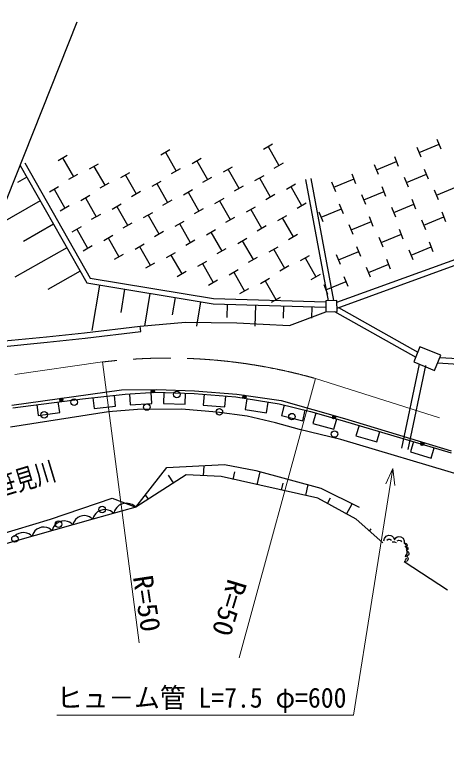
# Model space of a CAD drawing. Units: millimetres, scale not verified. Extents: x 40000 to 680000, y 20000 to 380000.
# Drawn here: x 489634 to 529412, y 249021 to 317234 of the extents above; entities that cross this region are included whole.
import ezdxf
from ezdxf.enums import TextEntityAlignment as Align

# ---------------------------------------------------------------- set-up
doc = ezdxf.new("R2010")
doc.units = ezdxf.units.MM
doc.header["$LTSCALE"] = 1000
doc.linetypes.add('CHAIN', pattern=[18.5, 12, -1.5, 3.5, -1.5])
for name, color, linetype, lineweight in [('M-BGD', 7, 'Continuous', 25), ('M-BMK', 2, 'CHAIN', 13), ('M-STR-HTXT', 7, 'Continuous', 13)]:
    doc.layers.add(name, color=color, linetype=linetype, lineweight=lineweight)
doc.layers.add('M-BMK-HTXT', color=7, linetype='Continuous')
doc.styles.add('@ＭＳ ゴシック', font='')
doc.styles.add('ＭＳ ゴシック', font='')
doc.styles.get('@ＭＳ ゴシック').set_extended_font_data('@MS Gothic')
doc.styles.get('ＭＳ ゴシック').set_extended_font_data('MS Gothic')

msp = doc.modelspace()

# ---------------------------------------------------------------- linework, layer by layer
at = {"layer": 'M-BGD'}
for p, q in [((495345, 316566), (468391, 249021)), ((528952, 304869), (528590, 305758)), ((512571, 304856), (513405, 305332)), ((512988, 305094), (513978, 303356)), ((527099, 304115), (526737, 305004)), ((526918, 304559), (528771, 305313)), ((493625, 303819), (494459, 304295)), ((503098, 304338), (503932, 304813)), ((503515, 304575), (504506, 302838)), ((490567, 303589), (496584, 292982)), ((494042, 304057), (495033, 302320)), ((505992, 303546), (506826, 304021)), ((506409, 303784), (507399, 302046)), ((513561, 303119), (514395, 303594)), ((522989, 302960), (524841, 303714)), ((525022, 303270), (524660, 304159)), ((490132, 303343), (496267, 292528)), ((496519, 303028), (497353, 303503)), ((496936, 303265), (497927, 301528)), ((504089, 302600), (504923, 303076)), ((508885, 302754), (509719, 303230)), ((509302, 302992), (510293, 301255)), ((523169, 302516), (522808, 303405)), ((527786, 302104), (527425, 302993)), ((490745, 302261), (489883, 301772)), ((494616, 302082), (495450, 302558)), ((499413, 302236), (500246, 302711)), ((499830, 302474), (500820, 300736)), ((506982, 301809), (507816, 302284)), ((511779, 301962), (512613, 302438)), ((512196, 302200), (513187, 300463)), ((521092, 301671), (520730, 302560)), ((525934, 301350), (525572, 302240)), ((525753, 301795), (527605, 302549)), ((497510, 301290), (498344, 301766)), ((502306, 301444), (503140, 301920)), ((502723, 301682), (503714, 299945)), ((514672, 301170), (515506, 301646)), ((516446, 302046), (518525, 290884)), ((516937, 302138), (519032, 290897)), ((519240, 300917), (518878, 301806)), ((519059, 301361), (520911, 302115)), ((492834, 300926), (493667, 301401)), ((493250, 301164), (494241, 299426)), ((500403, 300498), (501237, 300974)), ((505200, 300652), (506034, 301128)), ((505617, 300890), (506608, 299153)), ((509876, 301017), (510710, 301492)), ((515089, 301408), (516080, 299671)), ((521823, 300196), (523676, 300950)), ((523857, 300505), (523495, 301394)), ((528698, 300185), (528336, 301074)), ((528517, 300630), (530370, 301383)), ((495727, 300134), (496561, 300610)), ((496144, 300372), (497135, 298634)), ((503297, 299707), (504131, 300182)), ((508093, 299860), (508927, 300336)), ((512770, 300225), (513604, 300701)), ((522004, 299751), (521642, 300641)), ((526621, 299340), (526259, 300229)), ((491972, 300098), (487660, 297652)), ((493824, 299188), (494658, 299664)), ((498621, 299342), (499455, 299818)), ((499038, 299580), (500029, 297843)), ((508510, 300098), (509501, 298361)), ((510987, 299069), (511821, 299544)), ((515663, 299433), (516497, 299909)), ((519927, 298906), (519565, 299795)), ((524768, 298586), (524407, 299475)), ((524588, 299031), (526440, 299784)), ((496718, 298397), (497552, 298872)), ((501514, 298550), (502348, 299026)), ((501931, 298788), (502922, 297051)), ((506191, 298915), (507025, 299391)), ((511404, 299306), (512395, 297569)), ((518074, 298152), (517712, 299042)), ((517893, 298597), (519746, 299351)), ((529385, 298174), (529024, 299064)), ((504408, 297759), (505242, 298234)), ((509084, 298123), (509918, 298599)), ((513881, 298277), (514715, 298752)), ((514298, 298515), (515288, 296777)), ((520658, 297432), (522510, 298185)), ((522691, 297741), (522329, 298630)), ((527533, 297421), (527171, 298310)), ((527352, 297865), (529204, 298619)), ((493200, 297935), (490426, 296362)), ((494935, 297240), (495769, 297716)), ((495352, 297478), (496343, 295741)), ((499612, 297605), (500446, 298080)), ((504825, 297996), (505816, 296259)), ((507302, 296967), (508136, 297442)), ((511978, 297331), (512812, 297807)), ((520839, 296987), (520477, 297876)), ((525456, 296575), (525094, 297465)), ((497829, 296449), (498663, 296924)), ((502505, 296813), (503339, 297289)), ((507719, 297205), (508709, 295467)), ((514872, 296540), (515705, 297015)), ((523422, 296266), (525275, 297020)), ((498246, 296686), (499237, 294949)), ((500723, 295657), (501557, 296132)), ((505399, 296021), (506233, 296497)), ((510195, 296175), (511029, 296651)), ((510612, 296413), (511603, 294676)), ((523603, 295822), (523241, 296711)), ((528220, 295410), (527858, 296299)), ((494427, 295772), (489642, 293058)), ((495926, 295503), (496760, 295979)), ((501140, 295895), (502130, 294157)), ((508292, 295230), (509126, 295705)), ((513089, 295383), (513923, 295859)), ((513506, 295621), (514497, 293884)), ((519492, 294667), (521345, 295421)), ((521526, 294976), (521164, 295866)), ((526367, 294656), (526006, 295545)), ((526187, 295101), (528039, 295855)), ((498820, 294711), (499654, 295187)), ((503616, 294865), (504450, 295341)), ((504033, 295103), (505024, 293365)), ((511186, 294438), (512020, 294913)), ((515983, 294591), (516816, 295067)), ((516399, 294829), (517390, 293092)), ((519673, 294223), (519311, 295112)), ((519339, 290744), (530632, 294832)), ((524290, 293811), (523928, 294700)), ((501713, 293919), (502547, 294395)), ((506510, 294073), (507344, 294549)), ((506927, 294311), (507918, 292574)), ((514080, 293646), (514914, 294122)), ((519352, 290217), (530823, 294370)), ((522257, 293502), (524109, 294256)), ((495654, 293610), (492686, 291926)), ((504607, 293128), (505441, 293603)), ((509403, 293281), (510237, 293757)), ((509820, 293519), (510811, 291782)), ((516973, 292854), (517807, 293330)), ((522438, 293057), (522076, 293946)), ((496584, 292982), (507962, 291103)), ((507501, 292336), (508335, 292811)), ((512297, 292490), (513131, 292965)), ((512714, 292727), (513705, 290990)), ((518327, 291903), (520179, 292657)), ((520360, 292212), (519999, 293101)), ((496267, 292528), (507914, 290604)), ((497432, 292336), (496739, 288139)), ((499761, 291951), (499406, 289800)), ((510394, 291544), (511228, 292020)), ((518508, 291458), (518146, 292347)), ((502090, 291566), (501591, 288544)), ((504420, 291181), (504158, 289599)), ((506749, 290797), (506377, 288544)), ((507914, 290604), (518314, 290291)), ((507962, 291103), (518301, 290791)), ((513288, 290752), (514122, 291228)), ((519335, 290905), (518299, 290878)), ((518299, 290878), (518324, 289879)), ((519360, 289905), (519335, 290905)), ((509214, 290565), (509177, 289352)), ((511814, 290487), (511755, 288544)), ((514414, 290408), (514380, 289290)), ((517014, 290330), (516983, 289292)), ((518324, 289879), (519360, 289905)), ((519482, 290264), (526793, 286145)), ((514960, 288606), (518324, 289879)), ((519112, 289899), (526604, 285677)), ((496051, 287929), (501198, 288553)), ((501198, 288553), (505374, 288917)), ((501258, 288057), (501198, 288553)), ((505374, 288917), (510104, 288855)), ((510104, 288855), (514960, 288606)), ((492567, 287566), (496051, 287929)), ((496111, 287433), (501258, 288057)), ((486771, 286997), (492567, 287566)), ((492619, 287069), (496111, 287433)), ((486796, 286497), (492619, 287069)), ((526993, 286638), (526430, 285247)), ((528902, 285865), (526993, 286638)), ((528339, 284475), (528902, 285865)), ((526430, 285247), (528339, 284475)), ((528624, 285179), (536428, 284679)), ((528822, 285667), (536428, 285180)), ((526906, 285055), (525284, 277303)), ((527493, 284932), (525872, 277180)), ((489347, 281269), (499480, 282680)), ((499480, 282680), (502737, 282700)), ((499798, 282278), (502595, 282455)), ((502258, 281432), (502195, 282430)), ((502595, 282455), (506176, 282349)), ((502737, 282700), (506216, 282599)), ((503386, 282432), (503356, 281432)), ((506216, 282599), (510098, 282296)), ((489445, 281037), (495863, 281853)), ((495863, 281853), (499798, 282278)), ((496836, 281958), (496944, 280964)), ((498932, 281179), (498825, 282173)), ((500199, 282304), (500262, 281306)), ((505355, 281373), (505385, 282373)), ((506176, 282349), (510006, 282030)), ((507094, 282273), (507011, 281276)), ((509004, 281110), (509087, 282107)), ((510006, 282030), (514012, 281392)), ((510098, 282296), (514182, 281691)), ((511021, 281868), (510864, 280881)), ((491662, 281319), (491788, 280327)), ((493772, 280579), (493646, 281571)), ((496944, 280964), (498932, 281179)), ((500262, 281306), (502258, 281432)), ((503356, 281432), (505355, 281373)), ((507011, 281276), (509004, 281110)), ((512839, 280566), (512996, 281554)), ((514012, 281392), (516884, 280683)), ((514182, 281691), (520030, 280027)), ((514477, 281277), (514238, 280306)), ((498267, 280668), (489225, 279249)), ((491788, 280327), (493772, 280579)), ((500962, 280880), (498267, 280668)), ((505008, 280916), (500962, 280880)), ((508271, 280632), (505008, 280916)), ((511072, 280242), (508271, 280632)), ((510864, 280881), (512839, 280566)), ((516179, 279827), (516419, 280797)), ((516884, 280683), (519827, 279867)), ((517392, 280542), (517125, 279578)), ((513660, 279639), (511072, 280242)), ((514238, 280306), (516179, 279827)), ((519052, 279044), (519319, 280008)), ((519827, 279867), (529864, 276889)), ((520030, 280027), (529861, 277053)), ((515894, 279037), (513660, 279639)), ((519688, 278115), (515894, 279037)), ((517125, 279578), (519052, 279044)), ((521378, 279407), (521093, 278448)), ((521093, 278448), (523011, 277879)), ((523011, 277879), (523295, 278838)), ((531318, 274640), (519688, 278115)), ((526396, 277918), (526112, 276959)), ((526112, 276959), (528029, 276390)), ((528029, 276390), (528314, 277349)), ((503664, 275516), (508983, 275793)), ((507044, 274768), (507092, 275694)), ((508983, 275793), (511864, 275239)), ((500784, 271859), (503664, 275516)), ((509766, 274435), (509921, 275130)), ((511864, 275239), (517847, 273632)), ((511996, 273937), (512263, 275132)), ((505437, 274851), (500784, 271859)), ((504274, 274103), (503809, 274825)), ((508651, 274685), (505437, 274851)), ((517570, 272690), (508651, 274685)), ((514225, 273438), (514373, 274098)), ((516455, 272939), (516680, 273945)), ((517847, 273632), (521393, 271859)), ((501947, 272607), (501689, 273008)), ((492916, 270751), (498623, 272690)), ((498623, 272690), (500784, 271859)), ((499724, 272217), (499481, 272149)), ((499978, 272244), (499724, 272217)), ((500255, 272191), (499978, 272244)), ((500450, 272115), (500255, 272191)), ((521116, 270751), (517570, 272690)), ((518457, 272205), (518746, 272734)), ((520230, 271236), (520747, 272182)), ((500784, 271859), (496821, 270751)), ((497521, 271570), (497301, 271467)), ((497752, 271635), (497521, 271570)), ((497994, 271661), (497752, 271635)), ((498257, 271610), (497994, 271661)), ((498444, 271537), (498257, 271610)), ((498592, 271454), (498444, 271537)), ((498826, 271530), (498761, 271294)), ((498913, 271685), (498826, 271530)), ((499041, 271852), (498913, 271685)), ((499250, 272041), (499041, 271852)), ((499481, 272149), (499250, 272041)), ((500606, 272027), (500450, 272115)), ((500784, 271859), (500606, 272027)), ((495433, 270912), (495244, 270741)), ((495642, 271011), (495433, 270912)), ((495861, 271073), (495642, 271011)), ((496091, 271098), (495861, 271073)), ((496342, 271050), (496091, 271098)), ((496519, 270982), (496342, 271050)), ((496659, 270903), (496519, 270982)), ((496821, 270751), (496659, 270903)), ((496897, 270980), (496835, 270755)), ((496980, 271128), (496897, 270980)), ((497102, 271287), (496980, 271128)), ((497301, 271467), (497102, 271287)), ((498761, 271294), (498592, 271454)), ((476406, 265820), (492916, 270751)), ((496821, 270751), (485629, 267593)), ((493333, 270224), (493211, 270065)), ((493531, 270405), (493333, 270224)), ((493751, 270508), (493531, 270405)), ((493982, 270574), (493751, 270508)), ((494224, 270600), (493982, 270574)), ((494488, 270550), (494224, 270600)), ((494674, 270478), (494488, 270550)), ((494822, 270395), (494674, 270478)), ((494992, 270235), (494822, 270395)), ((495050, 270449), (494992, 270235)), ((495129, 270590), (495050, 270449)), ((495244, 270741), (495129, 270590)), ((523554, 268590), (521116, 270751)), ((489998, 269449), (489778, 269346)), ((490229, 269514), (489998, 269449)), ((490471, 269541), (490229, 269514)), ((490734, 269491), (490471, 269541)), ((490921, 269419), (490734, 269491)), ((491376, 269530), (491297, 269390)), ((491491, 269681), (491376, 269530)), ((491679, 269853), (491491, 269681)), ((491889, 269952), (491679, 269853)), ((492108, 270014), (491889, 269952)), ((492338, 270039), (492108, 270014)), ((492588, 269991), (492338, 270039)), ((492765, 269923), (492588, 269991)), ((492906, 269844), (492765, 269923)), ((493067, 269692), (492906, 269844)), ((493129, 269917), (493067, 269692)), ((493211, 270065), (493129, 269917)), ((522335, 269671), (522508, 269866)), ((489778, 269346), (489579, 269165)), ((491069, 269336), (490921, 269419)), ((491239, 269176), (491069, 269336)), ((491297, 269390), (491239, 269176)), ((523661, 268757), (523726, 268979)), ((523726, 268979), (523866, 269192)), ((523866, 269192), (524105, 269279)), ((523939, 268839), (524065, 268939)), ((524065, 268939), (524216, 268921)), ((524105, 269279), (524294, 269256)), ((524216, 268921), (524358, 268828)), ((524294, 269256), (524441, 269201)), ((524441, 269201), (524540, 269074)), ((524540, 269074), (524631, 268872)), ((524631, 268872), (524767, 269048)), ((524767, 269048), (524893, 269148)), ((524887, 268766), (525047, 268824)), ((524893, 269148), (525049, 269168)), ((525047, 268824), (525198, 268806)), ((525049, 269168), (525238, 269145)), ((525198, 268806), (525297, 268679)), ((525238, 269145), (525451, 269006)), ((525451, 269006), (525537, 268766)), ((525537, 268766), (525548, 268535)), ((524416, 268668), (524534, 268693)), ((524534, 268693), (524647, 268679)), ((524647, 268679), (524794, 268624)), ((525545, 268549), (525630, 268556)), ((525609, 268464), (525660, 268434)), ((525613, 268278), (525636, 268240)), ((525630, 268556), (525721, 268536)), ((525636, 268240), (525647, 268200)), ((525647, 268200), (525647, 268142)), ((525660, 268434), (525674, 268380)), ((525674, 268380), (525660, 268318)), ((525708, 268128), (525749, 268081)), ((525769, 268288), (525711, 268230)), ((525711, 268230), (525789, 268206)), ((525721, 268536), (525782, 268464)), ((525749, 268081), (525762, 268026)), ((525799, 268339), (525769, 268288)), ((525782, 268464), (525799, 268396)), ((525789, 268206), (525840, 268176)), ((525799, 268396), (525799, 268339)), ((525840, 268176), (525867, 268125)), ((525867, 268125), (525884, 268057)), ((525647, 267465), (525657, 267402)), ((525657, 267402), (525647, 267343)), ((525713, 267859), (525828, 267820)), ((525793, 267904), (525715, 267870)), ((525762, 268026), (525732, 267975)), ((525785, 267563), (525732, 267491)), ((525749, 267711), (525798, 267642)), ((525798, 267642), (525785, 267563)), ((525864, 267965), (525793, 267904)), ((525828, 267820), (525936, 267741)), ((525926, 267438), (525857, 267389)), ((525884, 268057), (525864, 267965)), ((525959, 267514), (525926, 267438)), ((525936, 267741), (525976, 267613)), ((525976, 267613), (525959, 267514)), ((525670, 266873), (525548, 266873)), ((525548, 266873), (529543, 264269)), ((525647, 267343), (525614, 267267)), ((525700, 267050), (525631, 267001)), ((525798, 266912), (525670, 266873)), ((525686, 267215), (525713, 267129)), ((525713, 267129), (525700, 267050)), ((525857, 267389), (525749, 267346)), ((525749, 267346), (525838, 267271)), ((525877, 267021), (525798, 266912)), ((525838, 267271), (525887, 267202)), ((525894, 267120), (525877, 267021)), ((525887, 267202), (525894, 267120))]:
    msp.add_line(p, q, dxfattribs=at)
for centre, radius in [((502353, 282547), 150), ((502353, 282547), 90), ((502353, 282547), 30), ((504567, 282257), 300), ((493924, 281755), 150), ((493924, 281755), 90), ((493924, 281755), 30), ((495108, 281538), 300), ((510812, 282039), 150), ((510812, 282039), 90), ((510812, 282039), 30), ((501802, 281095), 300), ((492342, 280376), 300), ((508495, 280653), 300), ((515189, 280211), 300), ((519064, 280146), 150), ((519064, 280146), 90), ((519064, 280146), 30), ((519117, 278607), 300), ((527204, 277700), 150), ((527204, 277700), 90), ((527204, 277700), 30), ((497690, 271661), 300), ((493670, 270305), 300), ((489650, 268949), 300)]:
    msp.add_circle(centre, radius, dxfattribs=at)
at = {"layer": 'M-BMK'}
for p, q in [((489625, 284088), (497733, 285247)), ((517357, 283723), (552741, 272484))]:
    msp.add_line(p, q, dxfattribs=at)
msp.add_arc((503751, 235610), 50000, 74.20968, 96.91321, dxfattribs=at)
at = {"layer": 'M-STR-HTXT'}
for p, q in [((497733, 285247), (501115, 259360)), ((510335, 257993), (517357, 283723)), ((524483, 275428), (520858, 252703)), ((523832, 274013), (524483, 275428)), ((524483, 275428), (524662, 273881)), ((520858, 252703), (493508, 252703))]:
    msp.add_line(p, q, dxfattribs=at)

# ---------------------------------------------------------------- texts
at = {"layer": 'M-BMK-HTXT', "style": '@ＭＳ ゴシック', "width": 0.85}
msp.add_text('至\u3000岩国', height=2118, rotation=249.6, dxfattribs=at).set_placement((489187, 324085), align=Align.MIDDLE_LEFT)
at = {"layer": 'M-BMK-HTXT', "style": 'ＭＳ ゴシック', "width": 0.75}
msp.add_text('笹見川', height=1833, rotation=16.8, dxfattribs=at).set_placement((488332, 272262), align=Align.BOTTOM_LEFT)
at = {"layer": 'M-STR-HTXT', "style": 'ＭＳ ゴシック', "width": 1.05}
for rotation, p in [(278.6, (499979, 265369)), (253.2, (508783, 265523))]:
    msp.add_text('R=50', height=1833, rotation=rotation, dxfattribs=at).set_placement(p, align=Align.BOTTOM_LEFT)
at = {"layer": 'M-STR-HTXT', "style": 'ＭＳ ゴシック', "width": 0.95}
msp.add_text('ヒュ－ム管 L=7.5 φ=600', height=1833, dxfattribs=at).set_placement((493508, 252851), align=Align.BOTTOM_LEFT)

doc.saveas('drawing.dxf')
